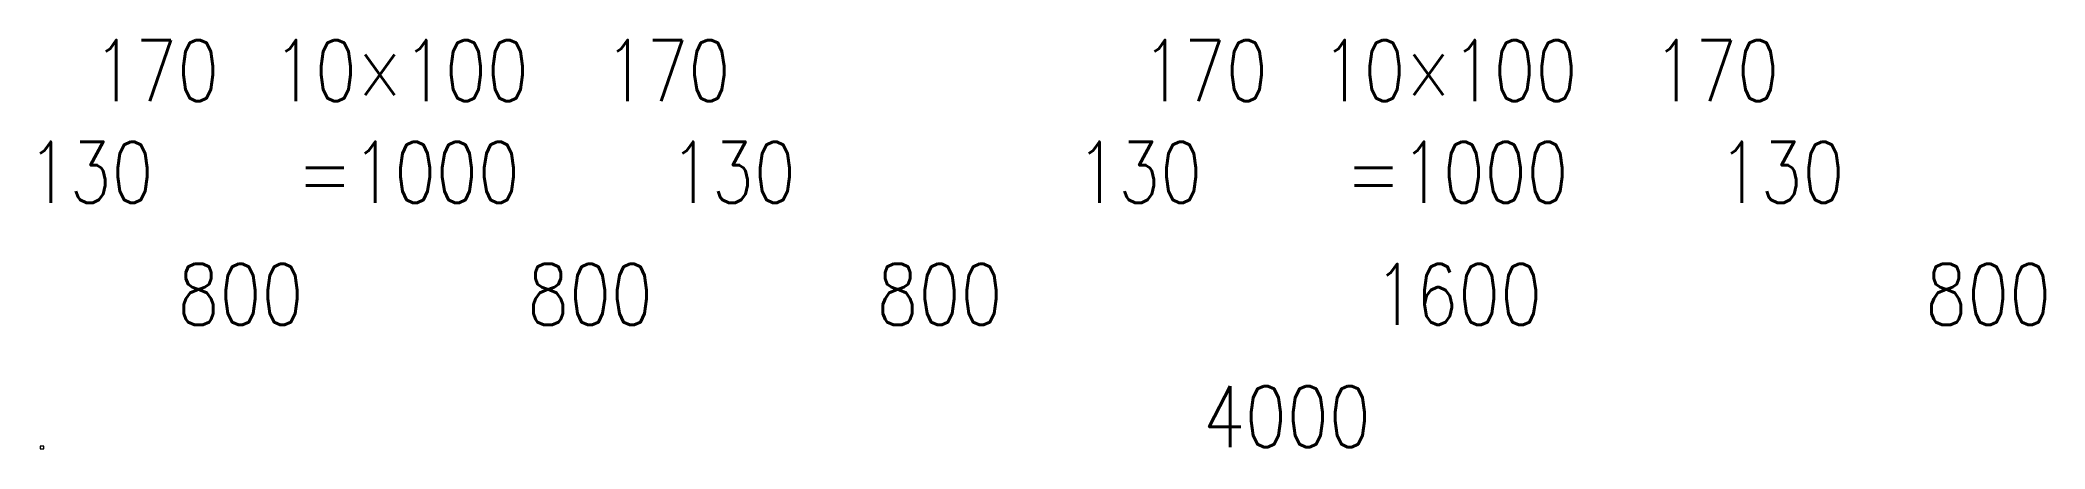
# Paper-space layout 'Layout3' of a CAD drawing. Header units: inches. Extents: x 1 to 4589, y 1 to 938.
import ezdxf

# ---------------------------------------------------------------- set-up
doc = ezdxf.new("R2010")
doc.units = ezdxf.units.IN
doc.header["$MEASUREMENT"] = 0
doc.layers.add('DIM', color=6, linetype='Continuous')
doc.styles.add('DIM-TEXT', font='ROMANS', dxfattribs={"width": 0.8, "bigfont": 'EXTFONT'})

psp = doc.layouts.new('Layout3')

# ---------------------------------------------------------------- texts
at = {"layer": 'DIM', "color": 4, "style": 'DIM-TEXT', "width": 0.8}
for s, p in [('170', (122.7, 798.4)), ('10×100', (533.9, 798.4)), ('170', (1292.7, 798.4)), ('170', (2522.7, 798.4)), ('10×100', (2933.9, 798.4)), ('170', (3692.7, 798.4)), ('130', (-27.3, 565.1)), ('=1000', (590.4, 565.1)), ('130', (1442.7, 565.1)), ('130', (2372.7, 565.1)), ('=1000', (2990.4, 565.1)), ('130', (3842.7, 565.1)), ('800', (315.7, 285.1)), ('800', (1115.7, 285.1)), ('800', (1915.7, 285.1)), ('1600', (3054.4, 285.1)), ('800', (4315.7, 285.1)), ('4000', (2662.4, 5.1))]:
    psp.add_text(s, height=140, dxfattribs=at).set_placement(p)

# ---------------------------------------------------------------- viewports
at = {"layer": '0'}
psp.add_viewport(center=(5.5, 4.2), size=(8.8, 6.8), view_center_point=(6, 4.5), view_height=9.334, dxfattribs=at)

doc.saveas('drawing.dxf')
